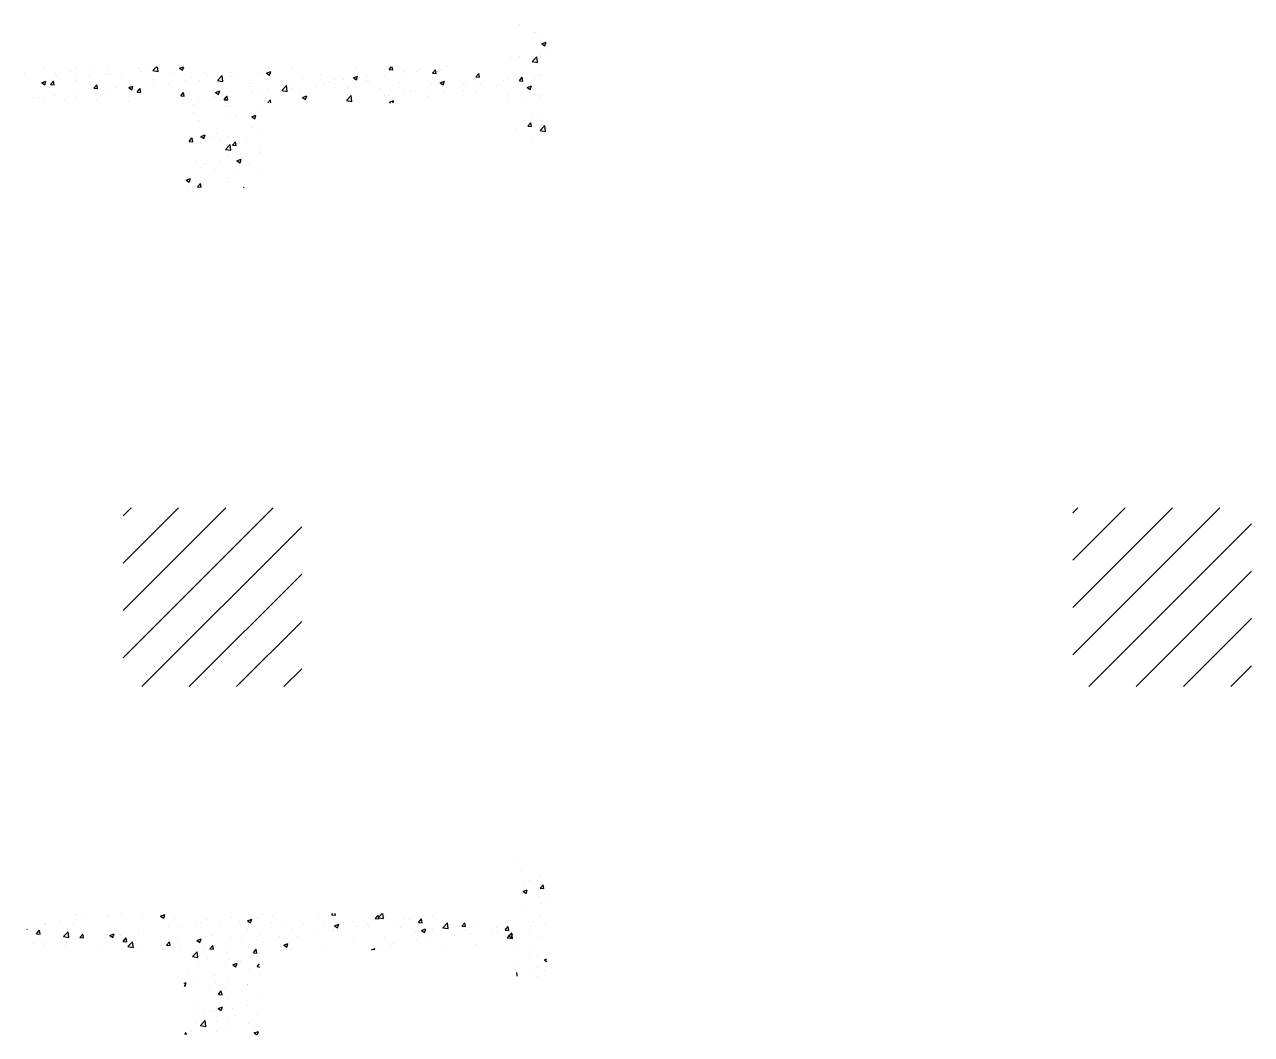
# Paper-space layout 'Layout1' of a CAD drawing. Extents: x -48985 to 14169573, y -18818 to 9731621.
# Drawn here: x 4284760 to 5549421, y 2240634 to 3281592 of the extents above; entities that cross this region are included whole.
import ezdxf

# ---------------------------------------------------------------- set-up
doc = ezdxf.new("R2010")
doc.units = 0
doc.header["$LTSCALE"] = 1000
doc.layers.get('0').update_dxf_attribs({"linetype": 'CONTINUOUS'})
doc.layers.add('FORM', color=1, linetype='CONTINUOUS')

# ---------------------------------------------------------------- blocks, each defined once
blk = doc.blocks.new('*X')
at = {"color": 0}
for p, q in [((76553.6, 52696.7), (76553.6, 52696.7)), ((76764.4, 52562.4), (76764.4, 52562.4)), ((76803.3, 52565.1), (76803.3, 52565.1)), ((76902.9, 52538.4), (76902.9, 52538.4)), ((76749, 52468.9), (76749, 52468.9)), ((76917.4, 52380.4), (76987.4, 52407.3)), ((76917.4, 52380.4), (76967.1, 52346.9)), ((76967.1, 52346.8), (76987.4, 52407.2)), ((76988.6, 52249.3), (76988.6, 52249.3)), ((76540.3, 52170.7), (76540.3, 52170.7)), ((76890.7, 52205.5), (76890.7, 52205.5)), ((76405.4, 52149.2), (76405.4, 52149.2)), ((76755, 52083.3), (76832.9, 52164.5)), ((76844, 52069.5), (76833, 52164.5)), ((76888.5, 52165.9), (76888.5, 52165.9)), ((76755, 52083.3), (76844, 52069.5)), ((68686.4, 51993.2), (68686.4, 51993.2)), ((69220.2, 51970.6), (69220.2, 51970.6)), ((69502.7, 51963.8), (69502.7, 51963.8)), ((70249.9, 51963.2), (70249.9, 51963.2)), ((70375.2, 51964.4), (70375.2, 51964.4)), ((70484.2, 51936.8), (70544.8, 52000)), ((70573.1, 51923), (70564.2, 52000)), ((70925.5, 51975.6), (70989, 52000)), ((70925.5, 51975.6), (70975.3, 51942.1)), ((70975.3, 51942), (70994.8, 52000)), ((72392.4, 51984.4), (72392.4, 51984.4)), ((72794.2, 51974.2), (72794.2, 51974.2)), ((73833.1, 51968.4), (73833.1, 51968.4)), ((74392.6, 51955.7), (74429.8, 52000)), ((74452.4, 51950.4), (74443.3, 52000)), ((75352.8, 51996.1), (75352.8, 51996.1)), ((69123.9, 51913.9), (69123.9, 51913.9)), ((69754, 51948.1), (69754, 51948.1)), ((70287.9, 51925.5), (70287.9, 51925.5)), ((70484.2, 51936.8), (70573.1, 51923)), ((70821.7, 51903), (70821.7, 51903)), ((71760.8, 51901.3), (71760.8, 51901.3)), ((72289.1, 51910.2), (72289.1, 51910.2)), ((72362.7, 51895.5), (72432.7, 51922.4)), ((72362.7, 51895.5), (72412.4, 51862)), ((72412.4, 51861.9), (72432.7, 51922.4)), ((74392.6, 51955.7), (74452.4, 51950.4)), ((74650.6, 51922), (74650.6, 51922)), ((74839.4, 51925.7), (74839.4, 51925.7)), ((74900.9, 51954.9), (74900.9, 51954.9)), ((75109.9, 51892.9), (75158.1, 51950.4)), ((75109.9, 51892.9), (75169.6, 51887.7)), ((75169.7, 51887.6), (75158.1, 51950.3)), ((75239, 51949), (75239, 51949)), ((68363.4, 51881.4), (68363.4, 51881.4)), ((68873.6, 51881), (68873.6, 51881)), ((68897.2, 51858.9), (68897.2, 51858.9)), ((69225.4, 51824.3), (69225.4, 51824.3)), ((69431.1, 51836.3), (69431.1, 51836.3)), ((69730.5, 51888.3), (69730.5, 51888.3)), ((69792, 51864.3), (69792, 51864.3)), ((71355.5, 51880.4), (71355.5, 51880.4)), ((71382.1, 51851.4), (71382.1, 51851.4)), ((71551.4, 51771.3), (71629.3, 51852.5)), ((71640.4, 51757.5), (71629.3, 51852.4)), ((71775.7, 51839.8), (71775.7, 51839.8)), ((71889.3, 51857.9), (71889.3, 51857.9)), ((72423.2, 51835.3), (72423.2, 51835.3)), ((73249.9, 51868.3), (73249.9, 51868.3)), ((73799.8, 51815.5), (73869.8, 51842.3)), ((73849.6, 51781.8), (73869.8, 51842.3)), ((74019, 51838.8), (74019, 51838.8)), ((74320, 51850.7), (74320, 51850.7)), ((74655.9, 51848.9), (74655.9, 51848.9)), ((75827.1, 51830.2), (75875.3, 51887.6)), ((75827.1, 51830.2), (75886.9, 51824.9)), ((75886.9, 51824.9), (75875.4, 51887.6)), ((76544.4, 51767.4), (76592.6, 51824.9)), ((76604.2, 51762.1), (76592.6, 51824.8)), ((76878.6, 51872.6), (76878.6, 51872.6)), ((76908.7, 51859.5), (76908.7, 51859.5)), ((68648.2, 51733.2), (68718.2, 51760.1)), ((68698, 51699.6), (68718.2, 51760)), ((68793.3, 51705.5), (68841.5, 51763)), ((68853.1, 51700.2), (68841.5, 51762.9)), ((69208.9, 51764.2), (69208.9, 51764.2)), ((69964.9, 51813.7), (69964.9, 51813.7)), ((70498.7, 51791.2), (70498.7, 51791.2)), ((71032.5, 51768.6), (71032.5, 51768.6)), ((71131.8, 51818.5), (71131.8, 51818.5)), ((71256.3, 51764.8), (71256.3, 51764.8)), ((71551.4, 51771.3), (71640.3, 51757.5)), ((72666.7, 51768.2), (72666.7, 51768.2)), ((72957, 51812.7), (72957, 51812.7)), ((73389.9, 51756), (73389.9, 51756)), ((73490.8, 51790.2), (73490.8, 51790.2)), ((73640.3, 51788.9), (73640.3, 51788.9)), ((73799.8, 51815.5), (73849.5, 51781.9)), ((73814.9, 51786.7), (73814.9, 51786.7)), ((74024.6, 51767.6), (74024.6, 51767.6)), ((75236.9, 51735.4), (75306.9, 51762.2)), ((75286.7, 51701.8), (75307, 51762.2)), ((76277.2, 51776.3), (76277.2, 51776.3)), ((76365.1, 51802.2), (76365.1, 51802.2)), ((76544.4, 51767.4), (76604.2, 51762.2)), ((76787.3, 51799.3), (76787.3, 51799.3)), ((68648.2, 51733.2), (68697.9, 51699.6)), ((68712, 51753.8), (68712, 51753.8)), ((68793.3, 51705.5), (68853, 51700.3)), ((69510.5, 51642.7), (69558.7, 51700.2)), ((69570.3, 51637.5), (69558.8, 51700.1)), ((70500.2, 51735.3), (70500.2, 51735.3)), ((70751.2, 51700.8), (70751.2, 51700.8)), ((71566.4, 51746.1), (71566.4, 51746.1)), ((72100.2, 51723.5), (72100.2, 51723.5)), ((72618.6, 51605.8), (72696.5, 51687)), ((72634, 51701), (72634, 51701)), ((72707.6, 51591.9), (72696.6, 51686.9)), ((73301.4, 51716.3), (73301.4, 51716.3)), ((74072.7, 51748.8), (74072.7, 51748.8)), ((74558.4, 51745.1), (74558.4, 51745.1)), ((75092.3, 51722.5), (75092.3, 51722.5)), ((75236.9, 51735.4), (75286.7, 51701.8)), ((75626.1, 51700), (75626.1, 51700)), ((75648.1, 51693.5), (75648.1, 51693.5)), ((75845.7, 51727.2), (75845.7, 51727.2)), ((75898.5, 51726.5), (75898.5, 51726.5)), ((76204.1, 51699.2), (76204.1, 51699.2)), ((68625.7, 51664.1), (68625.7, 51664.1)), ((69510.5, 51642.7), (69570.3, 51637.5)), ((69871.2, 51652.5), (69871.2, 51652.5)), ((70085.3, 51653.1), (70155.3, 51680)), ((70085.3, 51653.1), (70135.1, 51619.5)), ((70121.5, 51685.5), (70121.5, 51685.5)), ((70135.1, 51619.5), (70155.4, 51679.9)), ((70227.8, 51580), (70276, 51637.4)), ((70237.7, 51630.4), (70237.7, 51630.4)), ((70287.6, 51574.7), (70276, 51637.4)), ((72083.5, 51668), (72083.5, 51668)), ((72379.7, 51623), (72379.7, 51623)), ((72758.4, 51672.8), (72758.4, 51672.8)), ((72782, 51641.3), (72782, 51641.3)), ((73167.8, 51678.4), (73167.8, 51678.4)), ((73489.5, 51648.7), (73489.5, 51648.7)), ((73701.6, 51655.9), (73701.6, 51655.9)), ((74235.5, 51633.3), (74235.5, 51633.3)), ((75340.6, 51663.2), (75340.6, 51663.2)), ((76159.9, 51677.4), (76159.9, 51677.4)), ((76674, 51655.3), (76744.1, 51682.2)), ((76674, 51655.3), (76723.8, 51621.7)), ((76693.7, 51654.9), (76693.7, 51654.9)), ((76723.8, 51621.7), (76744.1, 51682.1)), ((69239.6, 51569.4), (69239.6, 51569.4)), ((69718.3, 51555.4), (69718.3, 51555.4)), ((70227.8, 51580), (70287.6, 51574.8)), ((70945.1, 51517.2), (70993.3, 51574.7)), ((71004.9, 51512), (70993.3, 51574.6)), ((71500.3, 51567.9), (71500.3, 51567.9)), ((71522.4, 51573), (71592.5, 51599.9)), ((71522.4, 51573), (71572.2, 51539.5)), ((71572.2, 51539.4), (71592.5, 51599.8)), ((72129.3, 51590), (72129.3, 51590)), ((72276.9, 51577.3), (72276.9, 51577.3)), ((72618.6, 51605.8), (72707.6, 51592)), ((74637.8, 51560.5), (74637.8, 51560.5)), ((74769.3, 51610.8), (74769.3, 51610.8)), ((74827.2, 51592.8), (74827.2, 51592.8)), ((75016.6, 51610.4), (75016.6, 51610.4)), ((75303.1, 51588.2), (75303.1, 51588.2)), ((75621, 51599.1), (75621, 51599.1)), ((75836.9, 51565.6), (75836.9, 51565.6)), ((68487.4, 51484.9), (68487.4, 51484.9)), ((68610.5, 51486.5), (68610.5, 51486.5)), ((68860.9, 51519.5), (68860.9, 51519.5)), ((69213.2, 51491.4), (69213.2, 51491.4)), ((70945.1, 51517.2), (71004.8, 51512)), ((71497.8, 51506.9), (71497.8, 51506.9)), ((71662.3, 51454.5), (71710.5, 51511.9)), ((71722.1, 51449.2), (71710.6, 51511.9)), ((71763.5, 51506.9), (71763.5, 51506.9)), ((72906.3, 51548.6), (72906.3, 51548.6)), ((72959.6, 51492.9), (73029.6, 51519.8)), ((72959.6, 51492.9), (73009.3, 51459.4)), ((73009.4, 51459.3), (73029.6, 51519.7)), ((73685.9, 51440.3), (73763.8, 51521.4)), ((73774.9, 51426.4), (73763.8, 51521.4)), ((74307.8, 51517.8), (74307.8, 51517.8)), ((74387.5, 51527.5), (74387.5, 51527.5)), ((75037.8, 51498.9), (75037.8, 51498.9)), ((76370.8, 51543.1), (76370.8, 51543.1)), ((76866.4, 51539.7), (76866.4, 51539.7)), ((76896, 51498), (76896, 51498)), ((76904.6, 51520.5), (76904.6, 51520.5)), ((68699.8, 51421), (68699.8, 51421)), ((69021.3, 51462.3), (69021.3, 51462.3)), ((69555.1, 51439.8), (69555.1, 51439.8)), ((70088.9, 51417.2), (70088.9, 51417.2)), ((70868.7, 51424.1), (70868.7, 51424.1)), ((70917.1, 51467.8), (70917.1, 51467.8)), ((71119, 51457), (71119, 51457)), ((71244.1, 51431.9), (71244.1, 51431.9)), ((71662.3, 51454.5), (71722.1, 51449.3)), ((72323.1, 51448.5), (72323.1, 51448.5)), ((72386.5, 51400), (72427.8, 51449.2)), ((72436.9, 51400), (72427.8, 51449.1)), ((73685.9, 51440.3), (73774.8, 51426.5)), ((73756, 51444.4), (73756, 51444.4)), ((73802.7, 51453.8), (73802.7, 51453.8)), ((74396.7, 51412.8), (74466.7, 51439.7)), ((74396.7, 51412.8), (74415.7, 51400)), ((74453.5, 51400), (74466.8, 51439.7)), ((76353, 51469.3), (76353, 51469.3)), ((76645.7, 51465.1), (76645.7, 51465.1)), ((71156.6, 51372.1), (71156.6, 51372.1)), ((71690.4, 51349.5), (71690.4, 51349.5)), ((71739.9, 51348.4), (71739.9, 51348.4)), ((72224.2, 51327), (72224.2, 51327)), ((71156.7, 51248.3), (71156.7, 51248.3)), ((72116.6, 51228.6), (72116.6, 51228.6)), ((76854.2, 51206.8), (76854.2, 51206.8)), ((71751.3, 51174), (71751.3, 51174)), ((71866.3, 51195.6), (71866.3, 51195.6)), ((72119.3, 51170.4), (72189.4, 51197.3)), ((72119.3, 51170.4), (72169.1, 51136.8)), ((72169.1, 51136.8), (72189.4, 51197.2)), ((76746, 51202.6), (76746, 51202.6)), ((71231.9, 51099), (71231.9, 51099)), ((71234.7, 51112.5), (71234.7, 51112.5)), ((76632.9, 51103.6), (76632.9, 51103.6)), ((76683.1, 51015.2), (76731.3, 51072.7)), ((76742.9, 51009.9), (76731.4, 51072.6)), ((76683.1, 51015.2), (76742.9, 51010)), ((76887.6, 50943.7), (76965.5, 51024.9)), ((76976.6, 50929.9), (76965.5, 51024.8)), ((72121.8, 50998.4), (72121.8, 50998.4)), ((76500, 50956.7), (76500.8, 50957)), ((76500, 50954.6), (76500.8, 50956.9)), ((76887.6, 50943.7), (76976.5, 50929.9)), ((76985.7, 50983), (76985.7, 50983)), ((71279.1, 50847.9), (71349.1, 50874.7)), ((71328.9, 50814.2), (71349.2, 50874.7)), ((71538.6, 50898.3), (71538.6, 50898.3)), ((72232.3, 50884), (72232.3, 50884)), ((76842.1, 50873.9), (76842.1, 50873.9)), ((71083.8, 50765.1), (71132, 50822.5)), ((71143.6, 50759.8), (71132.1, 50822.4)), ((71279.1, 50847.9), (71328.9, 50814.3)), ((71495.6, 50838.6), (71495.6, 50838.6)), ((71603.2, 50801.2), (71603.2, 50801.2)), ((71739.2, 50841.1), (71739.2, 50841.1)), ((71853.5, 50834.2), (71853.5, 50834.2)), ((72029.5, 50816), (72029.5, 50816)), ((71083.8, 50765.1), (71143.6, 50759.8)), ((71172.7, 50726.8), (71172.7, 50726.8)), ((71219.8, 50766.1), (71219.8, 50766.1)), ((71801.1, 50702.3), (71849.3, 50759.8)), ((71860.9, 50697), (71849.3, 50759.7)), ((76748.6, 50759.1), (76748.6, 50759.1)), ((71684, 50631.7), (71761.9, 50712.8)), ((71706.5, 50704.2), (71706.5, 50704.2)), ((71773, 50617.8), (71761.9, 50712.8)), ((71801.1, 50702.3), (71860.8, 50697.1)), ((72240.3, 50681.7), (72240.3, 50681.7)), ((71684, 50631.7), (71772.9, 50617.9)), ((72240.4, 50578.6), (72240.4, 50578.6)), ((71727, 50508.2), (71727, 50508.2)), ((71876, 50445.2), (71946, 50472.1)), ((71925.8, 50411.6), (71946.1, 50472.1)), ((71969.2, 50489.6), (71969.2, 50489.6)), ((71207.6, 50433.2), (71207.6, 50433.2)), ((71340.1, 50406.8), (71340.1, 50406.8)), ((71590.5, 50439.7), (71590.5, 50439.7)), ((71876, 50445.2), (71925.8, 50411.7)), ((72080.5, 50401.8), (72080.5, 50401.8)), ((71296.7, 50330.2), (71296.7, 50330.2)), ((71497.4, 50301.7), (71497.4, 50301.7)), ((71830.5, 50307.7), (71830.5, 50307.7)), ((72228.3, 50245.7), (72228.3, 50245.7)), ((71714.9, 50175.3), (71714.9, 50175.3)), ((71035.8, 50122.7), (71105.8, 50149.6)), ((71035.8, 50122.7), (71085.6, 50089.2)), ((71085.6, 50089.1), (71105.9, 50149.5)), ((71195.5, 50100.3), (71195.5, 50100.3)), ((71222.6, 50012.9), (71270.8, 50070.3)), ((71282.4, 50007.6), (71270.8, 50070.3)), ((71327.4, 50045.3), (71327.4, 50045.3)), ((71706.1, 50095.2), (71706.1, 50095.2)), ((71737, 50082.1), (71737, 50082.1)), ((71077, 50012.4), (71077, 50012.4)), ((71222.6, 50012.9), (71282.3, 50007.6)), ((71981.7, 50000), (71988, 50007.6)), ((71989.5, 50000), (71988.1, 50007.5)), ((76512.9, 38855.4), (76512.9, 38855.4)), ((76574.9, 38711.9), (76574.9, 38711.9)), ((76897.3, 38620.9), (76897.3, 38620.9)), ((76628.6, 38510.8), (76628.6, 38510.8)), ((76716.5, 38539.7), (76716.5, 38539.7)), ((76890.1, 38416.2), (76938.3, 38473.7)), ((76949.9, 38410.9), (76938.4, 38473.6)), ((76605.8, 38362.3), (76675.8, 38389.2)), ((76605.8, 38362.3), (76655.5, 38328.8)), ((76655.5, 38328.7), (76675.8, 38389.1)), ((76890.1, 38416.2), (76949.9, 38411)), ((76885.1, 38288), (76885.1, 38288)), ((76956.2, 38320.1), (76956.2, 38320.1)), ((76914, 38178.4), (76914, 38178.4)), ((76997.1, 38199.5), (76997.1, 38199.5)), ((76591.1, 38066.6), (76591.1, 38066.6)), ((69241.6, 37985.8), (69241.6, 37985.8)), ((69739.2, 37981.7), (69739.2, 37981.7)), ((69775.4, 37963.3), (69775.4, 37963.3)), ((69959.5, 37992.6), (69959.5, 37992.6)), ((70309.2, 37940.7), (70309.2, 37940.7)), ((70613.9, 37957.5), (70683.9, 37984.4)), ((70613.9, 37957.5), (70663.7, 37924)), ((70663.7, 37923.9), (70684, 37984.3)), ((72283.5, 37992.6), (72283.5, 37992.6)), ((72468, 37963.1), (72468, 37963.1)), ((73442.6, 37977.8), (73461.2, 38000)), ((73442.6, 37977.8), (73502.4, 37972.6)), ((73502.4, 37972.5), (73497.3, 38000)), ((74159.8, 37915), (74208.1, 37972.5)), ((74219.6, 37909.7), (74208.1, 37972.4)), ((74209.6, 37930.1), (74276.6, 38000)), ((74298.6, 37916.3), (74288.8, 38000)), ((74328.6, 37944.1), (74328.6, 37944.1)), ((75104.9, 37950.4), (75104.9, 37950.4)), ((76873, 37955.1), (76873, 37955.1)), ((69219.8, 37906.7), (69219.8, 37906.7)), ((69327.9, 37909.4), (69327.9, 37909.4)), ((69759.6, 37935.1), (69759.6, 37935.1)), ((70843, 37918.2), (70843, 37918.2)), ((71376.9, 37895.6), (71376.9, 37895.6)), ((71778.4, 37928.6), (71778.4, 37928.6)), ((71910.7, 37873), (71910.7, 37873)), ((72051.1, 37877.4), (72121.1, 37904.3)), ((72051.1, 37877.4), (72100.8, 37843.9)), ((72100.8, 37843.8), (72121.1, 37904.2)), ((72217.7, 37930.1), (72217.7, 37930.1)), ((73217.4, 37939.1), (73217.4, 37939.1)), ((74159.8, 37915), (74219.6, 37909.8)), ((74209.6, 37930.1), (74298.5, 37916.3)), ((74623.4, 37919.7), (74623.4, 37919.7)), ((74726.2, 37900.6), (74726.2, 37900.6)), ((74877.1, 37852.3), (74925.3, 37909.7)), ((74936.9, 37847), (74925.3, 37909.7)), ((76367.8, 37891.1), (76367.8, 37891.1)), ((68698.9, 37826.6), (68698.9, 37826.6)), ((68714.7, 37842.7), (68714.7, 37842.7)), ((68949.2, 37859.6), (68949.2, 37859.6)), ((69176.4, 37835), (69176.4, 37835)), ((71264.9, 37858.2), (71264.9, 37858.2)), ((71586.1, 37846.9), (71586.1, 37846.9)), ((72444.5, 37850.5), (72444.5, 37850.5)), ((72634.2, 37838.9), (72634.2, 37838.9)), ((72978.3, 37827.9), (72978.3, 37827.9)), ((73304.1, 37805.1), (73304.1, 37805.1)), ((73488.2, 37797.3), (73558.2, 37824.2)), ((73512.2, 37805.4), (73512.2, 37805.4)), ((73538, 37763.7), (73558.2, 37824.2)), ((73809.3, 37869.2), (73809.3, 37869.2)), ((74040.2, 37819.6), (74040.2, 37819.6)), ((74475.8, 37867.6), (74475.8, 37867.6)), ((74877.1, 37852.3), (74936.9, 37847.1)), ((75276.8, 37764.6), (75354.7, 37845.8)), ((75365.8, 37750.8), (75354.8, 37845.7)), ((75594.4, 37789.5), (75642.6, 37847)), ((75654.2, 37784.2), (75642.6, 37846.9)), ((75854.4, 37820.6), (75854.4, 37820.6)), ((76734, 37805.1), (76734, 37805.1)), ((76754.9, 37870.1), (76754.9, 37870.1)), ((76984.4, 37838.1), (76984.4, 37838.1)), ((68399.3, 37739.2), (68406.6, 37741.9)), ((68403.7, 37733.1), (68406.6, 37741.9)), ((68593.2, 37734.9), (68593.2, 37734.9)), ((70745.6, 37783.2), (70745.6, 37783.2)), ((70957, 37764.1), (70957, 37764.1)), ((71207.4, 37797.1), (71207.4, 37797.1)), ((72051.1, 37738.8), (72051.1, 37738.8)), ((72790.7, 37734.7), (72790.7, 37734.7)), ((73465.6, 37734.6), (73465.6, 37734.6)), ((73488.2, 37797.3), (73537.9, 37763.8)), ((73844.3, 37784.5), (73844.3, 37784.5)), ((74046, 37782.8), (74046, 37782.8)), ((74579.8, 37760.3), (74579.8, 37760.3)), ((74925.3, 37717.2), (74995.3, 37744.1)), ((74975.1, 37683.6), (74995.4, 37744.1)), ((75113.6, 37737.7), (75113.6, 37737.7)), ((75276.8, 37764.6), (75365.8, 37750.8)), ((75335, 37745.7), (75335, 37745.7)), ((75594.4, 37789.5), (75654.1, 37784.3)), ((76171.7, 37770), (76171.7, 37770)), ((76311.6, 37726.8), (76359.8, 37784.2)), ((76371.4, 37721.5), (76359.9, 37784.2)), ((68560.5, 37664.9), (68608.7, 37722.3)), ((68620.3, 37659.6), (68608.7, 37722.3)), ((69006, 37618.1), (69083.9, 37699.3)), ((69094.9, 37604.2), (69083.9, 37699.2)), ((70240.4, 37719.2), (70240.4, 37719.2)), ((70325.5, 37681), (70325.5, 37681)), ((73215.2, 37701.6), (73215.2, 37701.6)), ((73457, 37719.5), (73457, 37719.5)), ((74829.9, 37681.7), (74829.9, 37681.7)), ((74925.3, 37717.2), (74975.1, 37683.7)), ((75588.5, 37669.8), (75588.5, 37669.8)), ((75647.4, 37715.2), (75647.4, 37715.2)), ((75723.7, 37672.1), (75723.7, 37672.1)), ((76102.5, 37722), (76102.5, 37722)), ((76181.3, 37692.6), (76181.3, 37692.6)), ((76311.6, 37726.8), (76371.4, 37721.5)), ((76344.1, 37599.1), (76422, 37680.3)), ((76433, 37585.2), (76422, 37680.2)), ((76715.1, 37670), (76715.1, 37670)), ((68560.5, 37664.9), (68620.3, 37659.6)), ((69006, 37618.1), (69094.9, 37604.3)), ((69277.8, 37602.1), (69326, 37659.6)), ((69277.8, 37602.1), (69337.5, 37596.9)), ((69337.6, 37596.8), (69326, 37659.5)), ((69696.4, 37598.2), (69696.4, 37598.2)), ((69727, 37648.8), (69727, 37648.8)), ((69773.7, 37635), (69843.7, 37661.9)), ((69773.7, 37635), (69823.4, 37601.4)), ((69823.5, 37601.4), (69843.8, 37661.8)), ((69946.8, 37631.1), (69946.8, 37631.1)), ((69995, 37539.4), (70043.2, 37596.8)), ((70054.8, 37534.1), (70043.3, 37596.8)), ((71467.9, 37638.7), (71467.9, 37638.7)), ((72271.3, 37659.8), (72271.3, 37659.8)), ((72583.7, 37618.5), (72583.7, 37618.5)), ((72873.9, 37619.4), (72873.9, 37619.4)), ((74316.5, 37611.2), (74316.5, 37611.2)), ((75473.4, 37639.2), (75473.4, 37639.2)), ((76344.1, 37599.1), (76433, 37585.3)), ((76362.4, 37637.2), (76432.5, 37664)), ((76362.4, 37637.2), (76412.2, 37603.6)), ((76412.2, 37603.5), (76432.5, 37664)), ((76860.8, 37622.2), (76860.8, 37622.2)), ((69207.6, 37573.8), (69207.6, 37573.8)), ((69995, 37539.4), (70054.8, 37534.1)), ((70073.2, 37452.6), (70151.1, 37533.7)), ((70162.2, 37438.7), (70151.1, 37533.7)), ((70712.3, 37476.6), (70760.5, 37534.1)), ((70772.1, 37471.3), (70760.5, 37534)), ((70884.7, 37538.6), (70884.7, 37538.6)), ((71210.8, 37554.9), (71280.9, 37581.8)), ((71210.8, 37554.9), (71260.6, 37521.3)), ((71260.6, 37521.3), (71280.9, 37581.7)), ((71766.2, 37595.7), (71766.2, 37595.7)), ((71954.6, 37535.7), (71954.6, 37535.7)), ((72204.9, 37568.6), (72204.9, 37568.6)), ((73797.1, 37536.3), (73797.1, 37536.3)), ((74841.8, 37556), (74841.8, 37556)), ((75005.3, 37569.7), (75005.3, 37569.7)), ((76355.7, 37558.2), (76355.7, 37558.2)), ((68513, 37497.4), (68513, 37497.4)), ((68686.1, 37465.2), (68686.1, 37465.2)), ((68702.5, 37509.8), (68702.5, 37509.8)), ((69046.8, 37474.8), (69046.8, 37474.8)), ((69064.9, 37515), (69064.9, 37515)), ((70712.3, 37476.6), (70772.1, 37471.4)), ((71252.8, 37525.3), (71252.8, 37525.3)), ((71429.6, 37413.8), (71477.8, 37471.3)), ((71489.4, 37408.6), (71477.8, 37471.2)), ((72290.7, 37519.3), (72290.7, 37519.3)), ((72648, 37474.8), (72718, 37501.7)), ((72648, 37474.8), (72697.7, 37441.3)), ((72697.7, 37441.2), (72718, 37501.6)), ((73292, 37472.2), (73292, 37472.2)), ((74212.8, 37473.2), (74212.8, 37473.2)), ((74422.1, 37469.6), (74422.1, 37469.6)), ((74463.1, 37506.2), (74463.1, 37506.2)), ((75842.2, 37487.8), (75842.2, 37487.8)), ((69580.7, 37452.3), (69580.7, 37452.3)), ((70073.2, 37452.6), (70162.1, 37438.8)), ((70114.5, 37429.7), (70114.5, 37429.7)), ((70301.5, 37438.5), (70301.5, 37438.5)), ((70648.3, 37407.2), (70648.3, 37407.2)), ((70733.4, 37450.3), (70733.4, 37450.3)), ((70944.3, 37402.7), (70944.3, 37402.7)), ((71323, 37452.5), (71323, 37452.5)), ((71429.6, 37413.8), (71489.3, 37408.6)), ((71707.5, 37419.2), (71707.5, 37419.2)), ((72146.8, 37351.1), (72195, 37408.6)), ((72206.6, 37345.8), (72195, 37408.5)), ((72778.5, 37401.8), (72778.5, 37401.8)), ((74098.9, 37400), (74155.1, 37421.6)), ((74147.9, 37400), (74155.1, 37421.5)), ((75322.9, 37412.8), (75322.9, 37412.8)), ((76470.9, 37410.7), (76470.9, 37410.7)), ((76721.3, 37443.7), (76721.3, 37443.7)), ((71140.5, 37287), (71218.3, 37368.2)), ((71182.1, 37384.6), (71182.1, 37384.6)), ((71229.4, 37273.2), (71218.4, 37368.2)), ((71715.9, 37362), (71715.9, 37362)), ((72146.8, 37351.1), (72206.6, 37345.9)), ((72249.8, 37339.5), (72249.8, 37339.5)), ((71124.3, 37319.1), (71124.3, 37319.1)), ((71140.5, 37287), (71229.4, 37273.3)), ((71754.1, 37262.8), (71754.1, 37262.8)), ((76713.6, 37273.4), (76713.6, 37273.4)), ((76848.6, 37289.3), (76848.6, 37289.3)), ((71240.6, 37192.4), (71240.6, 37192.4)), ((71393, 37250.3), (71393, 37250.3)), ((71926.8, 37227.7), (71926.8, 37227.7)), ((76959.4, 37234.5), (77000, 37250.1)), ((76959.4, 37234.5), (77000, 37207.1)), ((71691.5, 37141.3), (71691.5, 37141.3)), ((71807.7, 37152.3), (71877.8, 37179.2)), ((71807.7, 37152.3), (71857.5, 37118.7)), ((71857.5, 37118.7), (71877.8, 37179.1)), ((71941.9, 37174.2), (71941.9, 37174.2)), ((72207.7, 37121.5), (72250, 37165.6)), ((72207.7, 37121.5), (72250, 37115)), ((76520.4, 37159.1), (76520.4, 37159.1)), ((71060, 37058.1), (71060, 37058.1)), ((72089.4, 37069.2), (72089.4, 37069.2)), ((76836.9, 37099.1), (76836.9, 37099.1)), ((76953.2, 37053.8), (76953.2, 37053.8)), ((72247, 36994), (72247, 36994)), ((76510.2, 36969.3), (76500, 37024.4)), ((76731.2, 37024.7), (76731.2, 37024.7)), ((71506.2, 36969.1), (71506.2, 36969.1)), ((71741.9, 36929.9), (71741.9, 36929.9)), ((76500, 36970.2), (76510.1, 36969.4)), ((76836.5, 36956.4), (76836.5, 36956.4)), ((71000, 36842.2), (71037.5, 36856.6)), ((71017.3, 36796.1), (71037.6, 36856.6)), ((71228.5, 36859.5), (71228.5, 36859.5)), ((71517, 36853.7), (71517, 36853.7)), ((71000, 36807.8), (71017.3, 36796.2)), ((71678.8, 36779.8), (71678.8, 36779.8)), ((72050.8, 36831.2), (72050.8, 36831.2)), ((72057.5, 36829.7), (72057.5, 36829.7)), ((71428.5, 36746.9), (71428.5, 36746.9)), ((71568.3, 36661.7), (71616.5, 36719.1)), ((71628.1, 36656.4), (71616.5, 36719.1)), ((71568.3, 36661.7), (71628.1, 36656.4)), ((72234.8, 36661.1), (72234.8, 36661.1)), ((71729.7, 36597.1), (71729.7, 36597.1)), ((71216.3, 36526.6), (71216.3, 36526.6)), ((71564.4, 36427.1), (71634.4, 36454)), ((71614.2, 36393.5), (71634.5, 36453.9)), ((71794.5, 36435.3), (71794.5, 36435.3)), ((72048.1, 36472.6), (72048.1, 36472.6)), ((71415.7, 36385.4), (71415.7, 36385.4)), ((71464.9, 36372.4), (71464.9, 36372.4)), ((71564.4, 36427.1), (71614.2, 36393.6)), ((71165.4, 36352.4), (71165.4, 36352.4)), ((71322.3, 36342.7), (71322.3, 36342.7)), ((71856.1, 36320.2), (71856.1, 36320.2)), ((72222.7, 36328.2), (72222.7, 36328.2)), ((71273, 36147.4), (71350.9, 36228.6)), ((71362, 36133.6), (71350.9, 36228.5)), ((71717.6, 36264.2), (71717.6, 36264.2)), ((71204.1, 36193.8), (71204.1, 36193.8)), ((71533.1, 36208.4), (71533.1, 36208.4)), ((71704.5, 36152.9), (71704.5, 36152.9)), ((72066.9, 36185.9), (72066.9, 36185.9)), ((71273, 36147.4), (71362, 36133.6)), ((72162.9, 36124), (72162.9, 36124)), ((71013.1, 36000), (71038, 36029.7)), ((71043.5, 36000), (71038, 36029.6)), ((71121.4, 36052.8), (71121.4, 36052.8)), ((71531.4, 36040.9), (71531.4, 36040.9)), ((72161.3, 36024.5), (72231.4, 36051.4)), ((72161.3, 36024.5), (72197.7, 36000)), ((72214.2, 36000), (72231.4, 36051.3)), ((23831.3, 14285.4), (24670.9, 15125)), ((23831.3, 14550.6), (24405.8, 15125)), ((23831.3, 14815.7), (24140.6, 15125)), ((23831.3, 15080.9), (23875.4, 15125)), ((29151.3, 14302.1), (29974.2, 15125)), ((29151.3, 14567.3), (29709.1, 15125)), ((29151.3, 14832.4), (29443.9, 15125)), ((29151.3, 15097.6), (29178.7, 15125)), ((23936.1, 14125), (24831.3, 15020.2)), ((29239.4, 14125), (30151.3, 15036.9)), ((24201.3, 14125), (24831.3, 14755.1)), ((29504.6, 14125), (30151.3, 14771.8)), ((29769.7, 14125), (30151.3, 14506.6)), ((24466.4, 14125), (24831.3, 14489.9)), ((30034.9, 14125), (30151.3, 14241.4)), ((24731.6, 14125), (24831.3, 14224.7))]:
    blk.add_line(p, q, dxfattribs=at)

psp = doc.layouts.get("Layout1")

# ---------------------------------------------------------------- block references
at = {"color": 0, "xscale": 184, "yscale": 184, "zscale": 184}
psp.add_blockref('*X', (1573, 300), dxfattribs=at)
at = {"layer": 'FORM', "color": 0, "xscale": 62.345052, "yscale": 62.345052, "zscale": 62.345052}
psp.add_blockref('*X', (22639, -3788), dxfattribs=at)

doc.saveas('drawing.dxf')
